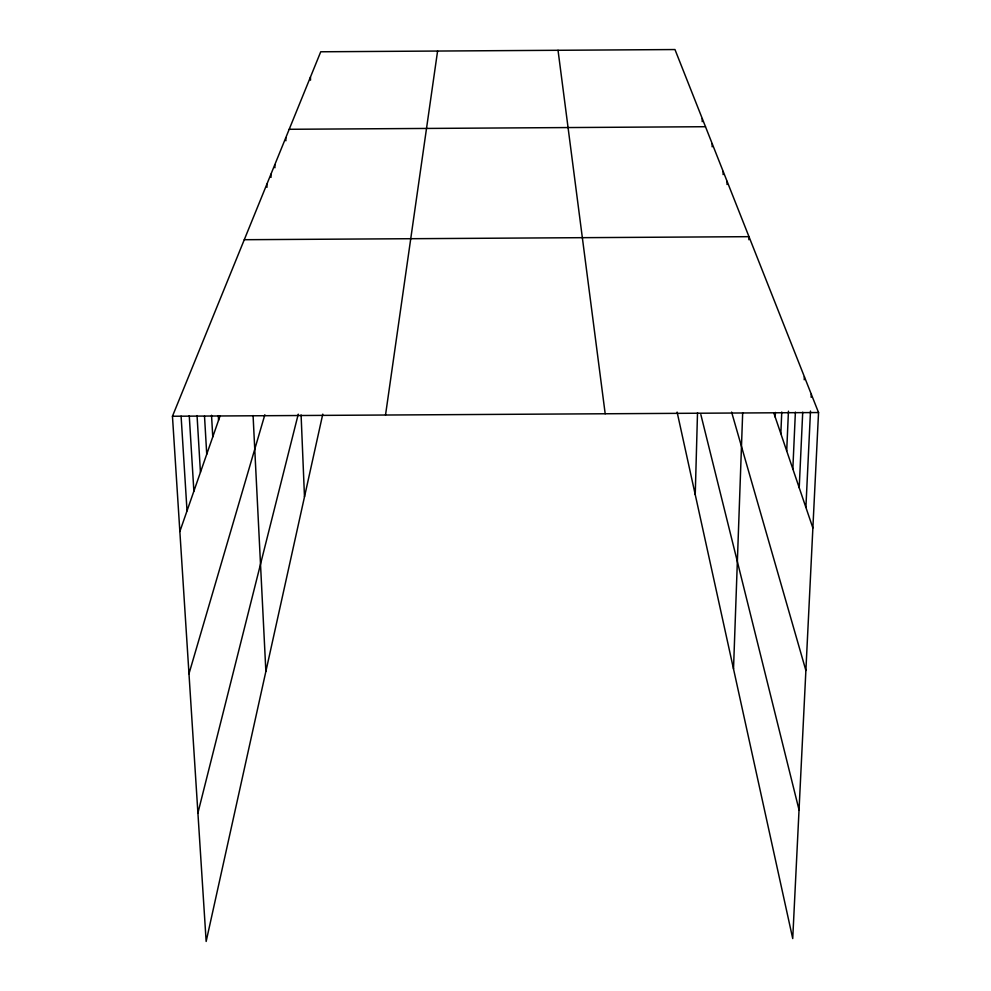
<?xml version="1.0" encoding="UTF-8"?>
<svg xmlns="http://www.w3.org/2000/svg" width="991" height="991" viewBox="0 0 991 991"><rect width="100%" height="100%" fill="white"/><g stroke="black" fill="none" stroke-linecap="round" stroke-linejoin="round"><path stroke-width="1.49" d="M702.198 121.645L702.285 118.598M695.236 494.62L697.515 412.714M712.145 146.804L712.232 143.745M723.108 174.589L723.207 171.505M727.035 184.487L727.121 181.415M733.513 668.925L742.68 412.751M748.874 239.735L748.985 236.676L244.281 239.711M775.197 417.05L775.396 412.429M780.834 433.649L781.763 412.008M786.705 450.93L788.452 411.178M792.837 468.954L795.389 412.145M799.217 487.77L802.722 412.169M804.221 379.776L804.37 376.691M805.894 507.417L810.489 411.042M811.146 397.267L811.295 394.207M322.781 414.127L206.153 941.45L172.459 416.245L320.737 51.78L674.97 49.55L818.541 412.541L792.726 938.564L677.113 412.095M385.524 415.018L437.588 51.049M197.915 812.979L298.254 414.176M188.971 673.769L264.845 414.771M179.854 531.486L220.076 415.886M289.199 129.288L705.493 126.712M172.459 416.245L818.541 412.541M773.723 412.714L812.88 527.98M731.606 412.095L805.881 670.486M700.848 414.585L799.043 809.907M558.032 50.281L605.191 413.767M181.093 416.17L187.026 510.873M189.256 415.687L193.877 491.164M197.048 415.576L200.442 472.298M211.529 415.279L212.768 436.882M204.505 416.047L206.735 454.212M218.305 415.625L218.565 420.246M253.077 415.551L265.873 671.427M266.852 184.215L267 187.287M274.804 164.667L274.941 167.752M270.902 174.267L271.038 177.352M285.78 137.699L285.904 140.772M301.091 414.981L304.485 496.813M310.418 77.137L310.53 80.172"/></g></svg>
